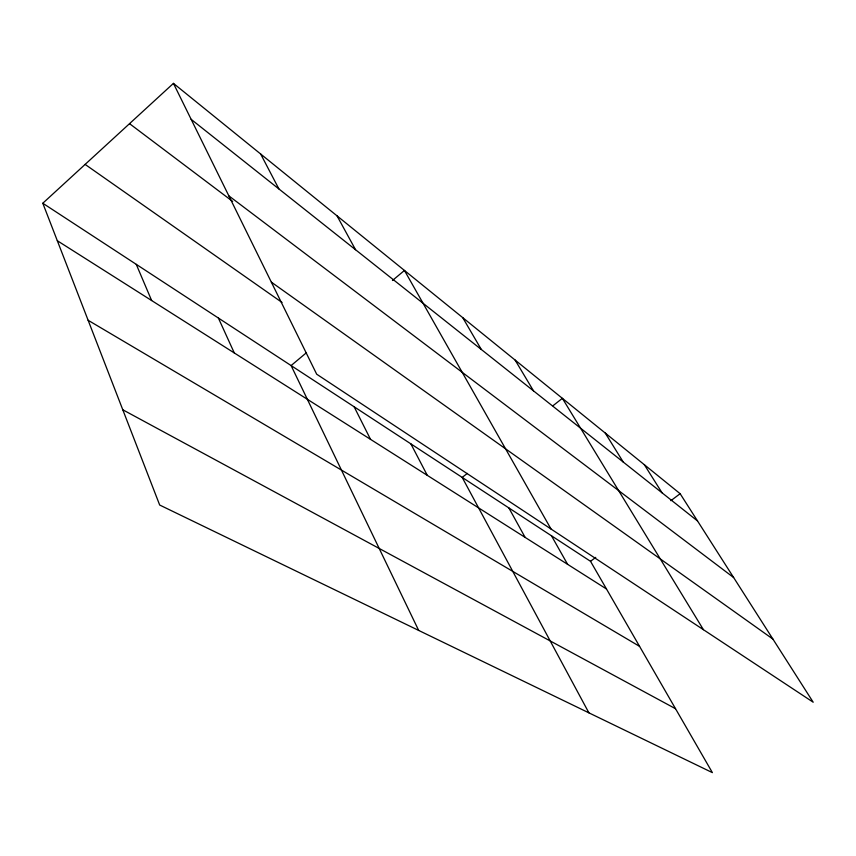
<?xml version="1.0" encoding="UTF-8"?>
<svg xmlns="http://www.w3.org/2000/svg" width="856" height="856" viewBox="0 0 856 856"><rect width="100%" height="100%" fill="white"/><g stroke="black" fill="none" stroke-linecap="round" stroke-linejoin="round"><path stroke-width="1.28" d="M42.8 203.246L590.522 561.311L712.385 772.626L159.676 505.029L42.8 203.246L173.436 83.374L680.135 493.698L813.2 702.22L316.688 374.2L173.436 83.374M306.459 352.693L291.104 365.576L418.68 630.433M392.455 280.511L404.449 270.442L551.018 529.008M467.301 473.4L462.197 477.423L588.896 712.834M552.944 405.765L562.371 398.329L703.418 629.684M590.522 561.311L595.744 557.374M670.847 500.696L680.135 493.698M122.793 409.789L675.523 708.715M88.125 320.283L639.571 646.366M57.309 240.718L606.487 588.992M85.129 164.406L282.041 302.468M271.331 282.127L772.904 639.068M129.534 123.66L232.661 201.417M228.83 195.842L733.635 577.543M191.145 119.337L697.544 520.972M644.354 464.722L662.052 492.821M605.256 433.061L623.232 462.037M515.098 360.044L533.513 390.882M462.743 317.662L481.307 349.473M551.467 535.781L567.614 564.339M508.86 507.929L525.156 537.418M337.018 215.84L355.55 249.727M260.652 154.005L278.906 188.941M410.869 443.868L427.305 475.358M354.138 406.782L370.53 439.353M218.387 318.036L234.298 352.961M136.264 264.354L151.64 300.542"/></g></svg>
